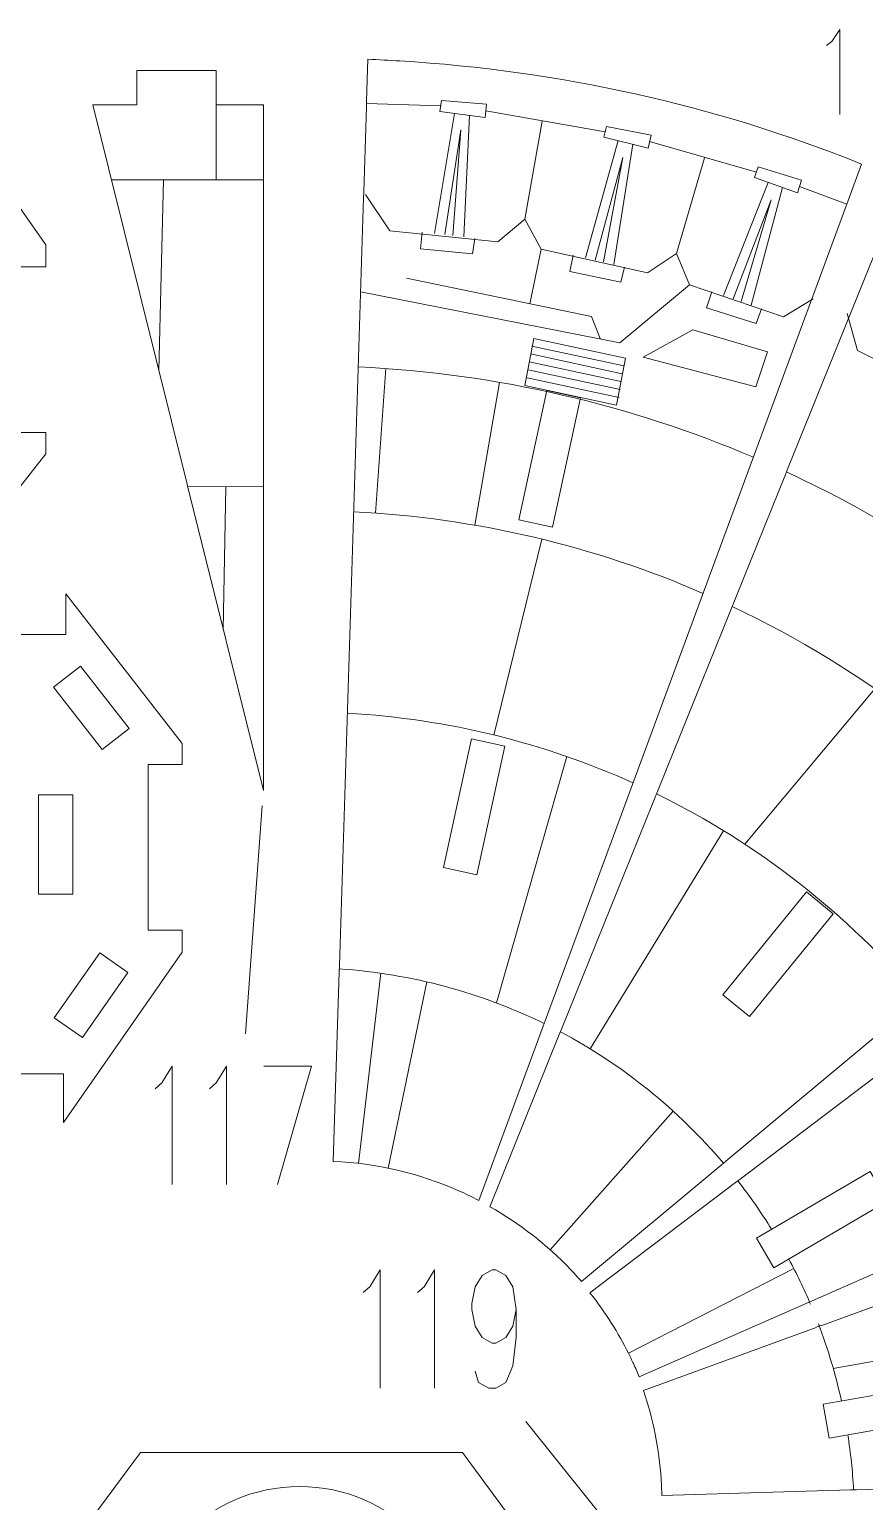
# Model space of a CAD drawing. Header units: millimetres. Extents: x -182 to 184, y -139 to 138.
# Drawn here: x 19.5 to 99.9, y -3.8 to 137.8 of the extents above; entities that cross this region are included whole.
import ezdxf

# ---------------------------------------------------------------- set-up
doc = ezdxf.new("R2010")
doc.units = ezdxf.units.MM
doc.header["$MEASUREMENT"] = 0
doc.layers.add('Layer 1', color=7, linetype='Continuous')

msp = doc.modelspace()

# ---------------------------------------------------------------- linework, layer by layer
at = {"layer": 'Layer 1', "color": 1, "lineweight": 9}
for points, knots in [([(96.2469, 136.2355), (96.2469, 136.2355), (96.756, 136.6217), (96.756, 136.6217), (96.756, 136.6217), (96.756, 136.6217), (97.5275, 137.7921), (97.5275, 137.7921), (97.5275, 137.7921), (97.5275, 137.7921), (97.5275, 129.5997), (97.5275, 129.5997)], [0, 0, 0, 0, 0.25, 0.25, 0.25, 0.25, 0.5, 0.5, 0.5, 0.5, 1, 1, 1, 1]), ([(59.0401, 129.9048), (59.0401, 129.9048), (59.1814, 130.9631), (59.1814, 130.9631), (59.1814, 130.9631), (59.1814, 130.9631), (63.5161, 130.588), (63.5161, 130.588), (63.5161, 130.588), (63.5161, 130.588), (63.3922, 129.3233), (63.3922, 129.3233), (63.3922, 129.3233), (63.3922, 129.3233), (59.0401, 129.9048), (59.0401, 129.9048)], [0, 0, 0, 0, 0.2, 0.2, 0.2, 0.2, 0.4, 0.4, 0.4, 0.4, 0.6, 0.6, 0.6, 0.6, 1, 1, 1, 1]), ([(74.8278, 127.4335), (74.8278, 127.4335), (75.0843, 128.4699), (75.0843, 128.4699), (75.0843, 128.4699), (75.0843, 128.4699), (79.3517, 127.6218), (79.3517, 127.6218), (79.3517, 127.6218), (79.3517, 127.6218), (79.0899, 126.3783), (79.0899, 126.3783), (79.0899, 126.3783), (79.0899, 126.3783), (74.8278, 127.4335), (74.8278, 127.4335)], [0, 0, 0, 0, 0.2, 0.2, 0.2, 0.2, 0.4, 0.4, 0.4, 0.4, 0.6, 0.6, 0.6, 0.6, 1, 1, 1, 1]), ([(89.3055, 123.5554), (89.3055, 123.5554), (89.6672, 124.5599), (89.6672, 124.5599), (89.6672, 124.5599), (89.6672, 124.5599), (93.8248, 123.2773), (93.8248, 123.2773), (93.8248, 123.2773), (93.8248, 123.2773), (93.4365, 122.0673), (93.4365, 122.0673), (93.4365, 122.0673), (93.4365, 122.0673), (89.3055, 123.5554), (89.3055, 123.5554)], [0, 0, 0, 0, 0.2, 0.2, 0.2, 0.2, 0.4, 0.4, 0.4, 0.4, 0.6, 0.6, 0.6, 0.6, 1, 1, 1, 1]), ([(62.3878, 117.6951), (62.3878, 117.6951), (62.1836, 116.2122), (62.1836, 116.2122), (62.1836, 116.2122), (62.1836, 116.2122), (57.1853, 116.6811), (57.1853, 116.6811), (57.1853, 116.6811), (57.1853, 116.6811), (57.3404, 118.2818), (57.3404, 118.2818)], [0, 0, 0, 0, 0.25, 0.25, 0.25, 0.25, 0.5, 0.5, 0.5, 0.5, 1, 1, 1, 1]), ([(76.8166, 114.9304), (76.8166, 114.9304), (76.4509, 113.4788), (76.4509, 113.4788), (76.4509, 113.4788), (76.4509, 113.4788), (71.5342, 114.4929), (71.5342, 114.4929), (71.5342, 114.4929), (71.5342, 114.4929), (71.8639, 116.0669), (71.8639, 116.0669)], [0, 0, 0, 0, 0.25, 0.25, 0.25, 0.25, 0.5, 0.5, 0.5, 0.5, 1, 1, 1, 1]), ([(89.9976, 110.914), (89.9976, 110.914), (89.4846, 109.5077), (89.4846, 109.5077), (89.4846, 109.5077), (89.4846, 109.5077), (84.6983, 111.0221), (84.6983, 111.0221), (84.6983, 111.0221), (84.6983, 111.0221), (85.1881, 112.5539), (85.1881, 112.5539)], [0, 0, 0, 0, 0.25, 0.25, 0.25, 0.25, 0.5, 0.5, 0.5, 0.5, 1, 1, 1, 1]), ([(83.3745, 108.9039), (83.3745, 108.9039), (90.5444, 106.7849), (90.5444, 106.7849), (90.5444, 106.7849), (90.5444, 106.7849), (89.4299, 103.4017), (89.4299, 103.4017), (89.4299, 103.4017), (89.4299, 103.4017), (78.5907, 106.2535), (78.5907, 106.2535), (78.5907, 106.2535), (78.5907, 106.2535), (83.3745, 108.9039), (83.3745, 108.9039)], [0, 0, 0, 0, 0.2, 0.2, 0.2, 0.2, 0.4, 0.4, 0.4, 0.4, 0.6, 0.6, 0.6, 0.6, 1, 1, 1, 1]), ([(31.6323, 35.8834), (31.6323, 35.8834), (32.2902, 36.4371), (32.2902, 36.4371), (32.2902, 36.4371), (32.2902, 36.4371), (33.2722, 38.0656), (33.2722, 38.0656), (33.2722, 38.0656), (33.2722, 38.0656), (33.2722, 26.6662), (33.2722, 26.6662)], [0, 0, 0, 0, 0.25, 0.25, 0.25, 0.25, 0.5, 0.5, 0.5, 0.5, 1, 1, 1, 1]), ([(36.8662, 35.8834), (36.8662, 35.8834), (37.5241, 36.4371), (37.5241, 36.4371), (37.5241, 36.4371), (37.5241, 36.4371), (38.506, 38.0656), (38.506, 38.0656), (38.506, 38.0656), (38.506, 38.0656), (38.506, 26.6662), (38.506, 26.6662)], [0, 0, 0, 0, 0.25, 0.25, 0.25, 0.25, 0.5, 0.5, 0.5, 0.5, 1, 1, 1, 1]), ([(42.1099, 38.0656), (42.1099, 38.0656), (46.6858, 38.0656), (46.6858, 38.0656), (46.6858, 38.0656), (46.6858, 38.0656), (43.4159, 26.6662), (43.4159, 26.6662)], [0, 0, 0, 0, 0.33333333, 0.33333333, 0.33333333, 0.33333333, 1, 1, 1, 1]), ([(51.6416, 16.2825), (51.6416, 16.2825), (52.2995, 16.8362), (52.2995, 16.8362), (52.2995, 16.8362), (52.2995, 16.8362), (53.2815, 18.4647), (53.2815, 18.4647), (53.2815, 18.4647), (53.2815, 18.4647), (53.2815, 7.0651), (53.2815, 7.0651)], [0, 0, 0, 0, 0.25, 0.25, 0.25, 0.25, 0.5, 0.5, 0.5, 0.5, 1, 1, 1, 1]), ([(56.8755, 16.2825), (56.8755, 16.2825), (57.5334, 16.8362), (57.5334, 16.8362), (57.5334, 16.8362), (57.5334, 16.8362), (58.5153, 18.4647), (58.5153, 18.4647), (58.5153, 18.4647), (58.5153, 18.4647), (58.5153, 7.0651), (58.5153, 7.0651)], [0, 0, 0, 0, 0.25, 0.25, 0.25, 0.25, 0.5, 0.5, 0.5, 0.5, 1, 1, 1, 1]), ([(66.3711, 14.654), (66.3711, 14.654), (66.047, 13.0255), (66.047, 13.0255), (66.047, 13.0255), (66.047, 13.0255), (65.3891, 11.9507), (65.3891, 11.9507), (65.3891, 11.9507), (65.3891, 11.9507), (64.4071, 11.397), (64.4071, 11.397), (64.4071, 11.397), (64.4071, 11.397), (64.0831, 11.397), (64.0831, 11.397), (64.0831, 11.397), (64.0831, 11.397), (63.1011, 11.9507), (63.1011, 11.9507), (63.1011, 11.9507), (63.1011, 11.9507), (62.4432, 13.0255), (62.4432, 13.0255), (62.4432, 13.0255), (62.4432, 13.0255), (62.1192, 14.654), (62.1192, 14.654), (62.1192, 14.654), (62.1192, 14.654), (62.1192, 15.2076), (62.1192, 15.2076), (62.1192, 15.2076), (62.1192, 15.2076), (62.4432, 16.8362), (62.4432, 16.8362), (62.4432, 16.8362), (62.4432, 16.8362), (63.1011, 17.9109), (63.1011, 17.9109), (63.1011, 17.9109), (63.1011, 17.9109), (64.0831, 18.4647), (64.0831, 18.4647), (64.0831, 18.4647), (64.0831, 18.4647), (64.4071, 18.4647), (64.4071, 18.4647), (64.4071, 18.4647), (64.4071, 18.4647), (65.3891, 17.9109), (65.3891, 17.9109), (65.3891, 17.9109), (65.3891, 17.9109), (66.047, 16.8362), (66.047, 16.8362), (66.047, 16.8362), (66.047, 16.8362), (66.3711, 14.654), (66.3711, 14.654), (66.3711, 14.654), (66.3711, 14.654), (66.3711, 11.9507), (66.3711, 11.9507), (66.3711, 11.9507), (66.3711, 11.9507), (66.047, 9.2311), (66.047, 9.2311), (66.047, 9.2311), (66.047, 9.2311), (65.3891, 7.6026), (65.3891, 7.6026), (65.3891, 7.6026), (65.3891, 7.6026), (64.4071, 7.0651), (64.4071, 7.0651), (64.4071, 7.0651), (64.4071, 7.0651), (63.7493, 7.0651), (63.7493, 7.0651), (63.7493, 7.0651), (63.7493, 7.0651), (62.7673, 7.6026), (62.7673, 7.6026), (62.7673, 7.6026), (62.7673, 7.6026), (62.4432, 8.6937), (62.4432, 8.6937)], [0, 0, 0, 0, 0.04347826, 0.04347826, 0.04347826, 0.04347826, 0.08695652, 0.08695652, 0.08695652, 0.08695652, 0.13043478, 0.13043478, 0.13043478, 0.13043478, 0.17391304, 0.17391304, 0.17391304, 0.17391304, 0.2173913, 0.2173913, 0.2173913, 0.2173913, 0.26086957, 0.26086957, 0.26086957, 0.26086957, 0.30434783, 0.30434783, 0.30434783, 0.30434783, 0.34782609, 0.34782609, 0.34782609, 0.34782609, 0.39130435, 0.39130435, 0.39130435, 0.39130435, 0.43478261, 0.43478261, 0.43478261, 0.43478261, 0.47826087, 0.47826087, 0.47826087, 0.47826087, 0.52173913, 0.52173913, 0.52173913, 0.52173913, 0.56521739, 0.56521739, 0.56521739, 0.56521739, 0.60869565, 0.60869565, 0.60869565, 0.60869565, 0.65217391, 0.65217391, 0.65217391, 0.65217391, 0.69565217, 0.69565217, 0.69565217, 0.69565217, 0.73913043, 0.73913043, 0.73913043, 0.73913043, 0.7826087, 0.7826087, 0.7826087, 0.7826087, 0.82608696, 0.82608696, 0.82608696, 0.82608696, 0.86956522, 0.86956522, 0.86956522, 0.86956522, 0.91304348, 0.91304348, 0.91304348, 0.91304348, 1, 1, 1, 1]), ([(67.3192, 3.8763), (67.3192, 3.8763), (76.6326, -7.7653), (76.6326, -7.7653), (76.6326, -7.7653), (76.6326, -7.7653), (109.9947, -7.8283), (109.9947, -7.8283)], [0, 0, 0, 0, 0.33333333, 0.33333333, 0.33333333, 0.33333333, 1, 1, 1, 1]), ([(45.5543, -2.3951), (54.2757, -2.3951), (61.3459, -9.4653), (61.3459, -18.1867), (61.3459, -18.1867), (61.3459, -26.9081), (54.2757, -33.9783), (45.5543, -33.9783), (45.5543, -33.9783), (36.8329, -33.9783), (29.7627, -26.9081), (29.7627, -18.1867), (29.7627, -18.1867), (29.7627, -9.4653), (36.8329, -2.3951), (45.5543, -2.3951)], [0, 0, 0, 0, 0.2, 0.2, 0.2, 0.2, 0.4, 0.4, 0.4, 0.4, 0.6, 0.6, 0.6, 0.6, 1, 1, 1, 1])]:
    msp.add_open_spline(points, degree=3, knots=knots, dxfattribs=at)
at = {"layer": 'Layer 1', "lineweight": 9}
for points, knots in [([(98.293, 121.2487), (98.293, 121.2487), (99.6167, 124.83), (99.6167, 124.83), (99.6167, 124.83), (85.4492, 130.5595), (70.4513, 133.8253), (55.199, 134.7612), (55.199, 134.7612), (54.1692, 134.8206), (53.1385, 134.8787), (52.1068, 134.9189), (52.1068, 134.9189), (52.1068, 134.9189), (51.9818, 130.9391), (51.9818, 130.9391)], [0, 0, 0, 0, 0.2, 0.2, 0.2, 0.2, 0.4, 0.4, 0.4, 0.4, 0.6, 0.6, 0.6, 0.6, 1, 1, 1, 1]), ([(3.3919, 87.1866), (3.3919, 87.1866), (3.3919, 86.5033), (3.3919, 86.5033), (3.3919, 86.5033), (3.3919, 86.5033), (9.6212, 86.5033), (9.6212, 86.5033), (9.6212, 86.5033), (9.6212, 86.5033), (9.6212, 82.5806), (9.6212, 82.5806), (9.6212, 82.5806), (9.6212, 82.5806), (9.8434, 82.5806), (9.8434, 82.5806), (9.8434, 82.5806), (9.8434, 82.5806), (21.1411, 96.9748), (21.1411, 96.9748), (21.1411, 96.9748), (21.1411, 96.9748), (21.1411, 99.0103), (21.1411, 99.0103), (21.1411, 99.0103), (21.1411, 99.0103), (17.8463, 99.0103), (17.8463, 99.0103), (17.8463, 99.0103), (17.8463, 99.0103), (17.8463, 114.9457), (17.8463, 114.9457), (17.8463, 114.9457), (17.8463, 114.9457), (21.1411, 114.9457), (21.1411, 114.9457), (21.1411, 114.9457), (21.1411, 114.9457), (21.1411, 117.0638), (21.1411, 117.0638), (21.1411, 117.0638), (21.1411, 117.0638), (9.6212, 133.4456), (9.6212, 133.4456), (9.6212, 133.4456), (9.6212, 133.4456), (9.6212, 128.7665), (9.6212, 128.7665), (9.6212, 128.7665), (9.6212, 128.7665), (3.3919, 128.7665), (3.3919, 128.7665), (3.3919, 128.7665), (3.3919, 128.7665), (3.3919, 127.8864), (3.3919, 127.8864)], [0, 0, 0, 0, 0.06666667, 0.06666667, 0.06666667, 0.06666667, 0.13333333, 0.13333333, 0.13333333, 0.13333333, 0.2, 0.2, 0.2, 0.2, 0.26666667, 0.26666667, 0.26666667, 0.26666667, 0.33333333, 0.33333333, 0.33333333, 0.33333333, 0.4, 0.4, 0.4, 0.4, 0.46666667, 0.46666667, 0.46666667, 0.46666667, 0.53333333, 0.53333333, 0.53333333, 0.53333333, 0.6, 0.6, 0.6, 0.6, 0.66666667, 0.66666667, 0.66666667, 0.66666667, 0.73333333, 0.73333333, 0.73333333, 0.73333333, 0.8, 0.8, 0.8, 0.8, 0.86666667, 0.86666667, 0.86666667, 0.86666667, 1, 1, 1, 1]), ([(37.5076, 132.4579), (37.5076, 132.4579), (37.5076, 133.8278), (37.5076, 133.8278), (37.5076, 133.8278), (37.5076, 133.8278), (29.8876, 133.8278), (29.8876, 133.8278), (29.8876, 133.8278), (29.8876, 133.8278), (29.8876, 132.4579), (29.8876, 132.4579)], [0, 0, 0, 0, 0.25, 0.25, 0.25, 0.25, 0.5, 0.5, 0.5, 0.5, 1, 1, 1, 1]), ([(29.8876, 131.8957), (29.8876, 131.8957), (29.8876, 130.5258), (29.8876, 130.5258), (29.8876, 130.5258), (29.8876, 130.5258), (25.651, 130.5258), (25.651, 130.5258), (25.651, 130.5258), (25.651, 130.5258), (34.7308, 94.0291), (34.7308, 94.0291)], [0, 0, 0, 0, 0.25, 0.25, 0.25, 0.25, 0.5, 0.5, 0.5, 0.5, 1, 1, 1, 1]), ([(42.0624, 98.8461), (42.0624, 98.8461), (42.0624, 130.5258), (42.0624, 130.5258), (42.0624, 130.5258), (42.0624, 130.5258), (37.5076, 130.5258), (37.5076, 130.5258), (37.5076, 130.5258), (37.5076, 130.5258), (37.5076, 131.8957), (37.5076, 131.8957)], [0, 0, 0, 0, 0.25, 0.25, 0.25, 0.25, 0.5, 0.5, 0.5, 0.5, 1, 1, 1, 1]), ([(69.861, 89.9088), (69.861, 89.9088), (66.6345, 90.6086), (66.6345, 90.6086), (66.6345, 90.6086), (66.6345, 90.6086), (69.3312, 103.0414), (69.3312, 103.0414), (69.3312, 103.0414), (69.3312, 103.0414), (72.5576, 102.3416), (72.5576, 102.3416), (72.5576, 102.3416), (72.5576, 102.3416), (69.861, 89.9088), (69.861, 89.9088)], [0, 0, 0, 0, 0.2, 0.2, 0.2, 0.2, 0.4, 0.4, 0.4, 0.4, 0.6, 0.6, 0.6, 0.6, 1, 1, 1, 1]), ([(34.8666, 93.4834), (34.8666, 93.4834), (42.0624, 64.5594), (42.0624, 64.5594), (42.0624, 64.5594), (42.0624, 64.5594), (42.0624, 98.2839), (42.0624, 98.2839)], [0, 0, 0, 0, 0.33333333, 0.33333333, 0.33333333, 0.33333333, 1, 1, 1, 1]), ([(17.0595, 38.5685), (17.0595, 38.5685), (17.0595, 37.3079), (17.0595, 37.3079), (17.0595, 37.3079), (17.0595, 37.3079), (22.8336, 37.3079), (22.8336, 37.3079), (22.8336, 37.3079), (22.8336, 37.3079), (22.8336, 32.6288), (22.8336, 32.6288), (22.8336, 32.6288), (22.8336, 32.6288), (34.2494, 49.0106), (34.2494, 49.0106), (34.2494, 49.0106), (34.2494, 49.0106), (34.2494, 51.1287), (34.2494, 51.1287), (34.2494, 51.1287), (34.2494, 51.1287), (30.985, 51.1287), (30.985, 51.1287), (30.985, 51.1287), (30.985, 51.1287), (30.985, 57.5112), (30.985, 57.5112), (30.985, 57.5112), (30.985, 57.5112), (30.985, 67.0641), (30.985, 67.0641), (30.985, 67.0641), (30.985, 67.0641), (34.2494, 67.0641), (34.2494, 67.0641), (34.2494, 67.0641), (34.2494, 67.0641), (34.2494, 69.0996), (34.2494, 69.0996), (34.2494, 69.0996), (34.2494, 69.0996), (23.0538, 83.4938), (23.0538, 83.4938), (23.0538, 83.4938), (23.0538, 83.4938), (23.0538, 79.5711), (23.0538, 79.5711), (23.0538, 79.5711), (23.0538, 79.5711), (17.0595, 79.5711), (17.0595, 79.5711), (17.0595, 79.5711), (17.0595, 79.5711), (17.0595, 78.7878), (17.0595, 78.7878)], [0, 0, 0, 0, 0.06666667, 0.06666667, 0.06666667, 0.06666667, 0.13333333, 0.13333333, 0.13333333, 0.13333333, 0.2, 0.2, 0.2, 0.2, 0.26666667, 0.26666667, 0.26666667, 0.26666667, 0.33333333, 0.33333333, 0.33333333, 0.33333333, 0.4, 0.4, 0.4, 0.4, 0.46666667, 0.46666667, 0.46666667, 0.46666667, 0.53333333, 0.53333333, 0.53333333, 0.53333333, 0.6, 0.6, 0.6, 0.6, 0.66666667, 0.66666667, 0.66666667, 0.66666667, 0.73333333, 0.73333333, 0.73333333, 0.73333333, 0.8, 0.8, 0.8, 0.8, 0.86666667, 0.86666667, 0.86666667, 0.86666667, 1, 1, 1, 1]), ([(26.552, 68.5055), (26.552, 68.5055), (21.8586, 74.5085), (21.8586, 74.5085), (21.8586, 74.5085), (21.8586, 74.5085), (24.4599, 76.5423), (24.4599, 76.5423), (24.4599, 76.5423), (24.4599, 76.5423), (29.1533, 70.5393), (29.1533, 70.5393), (29.1533, 70.5393), (29.1533, 70.5393), (26.552, 68.5055), (26.552, 68.5055)], [0, 0, 0, 0, 0.2, 0.2, 0.2, 0.2, 0.4, 0.4, 0.4, 0.4, 0.6, 0.6, 0.6, 0.6, 1, 1, 1, 1]), ([(62.6061, 56.4589), (62.6061, 56.4589), (59.3796, 57.1587), (59.3796, 57.1587), (59.3796, 57.1587), (59.3796, 57.1587), (62.0668, 69.5483), (62.0668, 69.5483), (62.0668, 69.5483), (62.0668, 69.5483), (65.2933, 68.8485), (65.2933, 68.8485), (65.2933, 68.8485), (65.2933, 68.8485), (62.6061, 56.4589), (62.6061, 56.4589)], [0, 0, 0, 0, 0.2, 0.2, 0.2, 0.2, 0.4, 0.4, 0.4, 0.4, 0.6, 0.6, 0.6, 0.6, 1, 1, 1, 1]), ([(23.7204, 64.1493), (23.7204, 64.1493), (23.7204, 54.601), (23.7204, 54.601), (23.7204, 54.601), (23.7204, 54.601), (20.4184, 54.601), (20.4184, 54.601), (20.4184, 54.601), (20.4184, 54.601), (20.4184, 64.1493), (20.4184, 64.1493), (20.4184, 64.1493), (20.4184, 64.1493), (23.7204, 64.1493), (23.7204, 64.1493)], [0, 0, 0, 0, 0.2, 0.2, 0.2, 0.2, 0.4, 0.4, 0.4, 0.4, 0.6, 0.6, 0.6, 0.6, 1, 1, 1, 1]), ([(88.836, 42.8314), (88.836, 42.8314), (86.2579, 44.9286), (86.2579, 44.9286), (86.2579, 44.9286), (86.2579, 44.9286), (94.2983, 54.8126), (94.2983, 54.8126), (94.2983, 54.8126), (94.2983, 54.8126), (96.8763, 52.7155), (96.8763, 52.7155), (96.8763, 52.7155), (96.8763, 52.7155), (88.836, 42.8314), (88.836, 42.8314)], [0, 0, 0, 0, 0.2, 0.2, 0.2, 0.2, 0.4, 0.4, 0.4, 0.4, 0.6, 0.6, 0.6, 0.6, 1, 1, 1, 1]), ([(29.0239, 47.0486), (29.0239, 47.0486), (24.6456, 40.812), (24.6456, 40.812), (24.6456, 40.812), (24.6456, 40.812), (21.9431, 42.7092), (21.9431, 42.7092), (21.9431, 42.7092), (21.9431, 42.7092), (26.3213, 48.9458), (26.3213, 48.9458), (26.3213, 48.9458), (26.3213, 48.9458), (29.0239, 47.0486), (29.0239, 47.0486)], [0, 0, 0, 0, 0.2, 0.2, 0.2, 0.2, 0.4, 0.4, 0.4, 0.4, 0.6, 0.6, 0.6, 0.6, 1, 1, 1, 1]), ([(68.9628, 41.8935), (68.9628, 41.8935), (62.7715, 25.1425), (62.7715, 25.1425), (62.7715, 25.1425), (62.1393, 25.4548), (61.4979, 25.7932), (60.8484, 26.0673), (60.8484, 26.0673), (57.0424, 27.7502), (52.948, 28.7115), (48.7777, 28.8941)], [0, 0, 0, 0, 0.25, 0.25, 0.25, 0.25, 0.5, 0.5, 0.5, 0.5, 1, 1, 1, 1]), ([(86.1046, 28.5403), (86.1046, 28.5403), (72.6659, 17.3435), (72.6659, 17.3435), (72.6659, 17.3435), (72.3425, 17.7137), (71.9818, 18.1092), (71.6426, 18.4647), (71.6426, 18.4647), (69.3573, 20.8573), (66.7274, 22.9006), (63.8385, 24.5244)], [0, 0, 0, 0, 0.25, 0.25, 0.25, 0.25, 0.5, 0.5, 0.5, 0.5, 1, 1, 1, 1]), ([(91.1616, 18.6469), (91.1616, 18.6469), (89.489, 21.494), (89.489, 21.494), (89.489, 21.494), (89.489, 21.494), (100.4393, 27.9268), (100.4393, 27.9268), (100.4393, 27.9268), (100.4393, 27.9268), (102.1118, 25.0798), (102.1118, 25.0798), (102.1118, 25.0798), (102.1118, 25.0798), (91.1616, 18.6469), (91.1616, 18.6469)], [0, 0, 0, 0, 0.2, 0.2, 0.2, 0.2, 0.4, 0.4, 0.4, 0.4, 0.6, 0.6, 0.6, 0.6, 1, 1, 1, 1]), ([(94.3463, 15.2577), (94.3463, 15.2577), (78.2147, 8.1742), (78.2147, 8.1742), (78.2147, 8.1742), (78.0399, 8.5966), (77.8569, 9.0159), (77.6658, 9.431), (77.6658, 9.431), (77.5105, 9.7681), (77.3491, 10.1028), (77.1824, 10.4347)], [0, 0, 0, 0, 0.25, 0.25, 0.25, 0.25, 0.5, 0.5, 0.5, 0.5, 1, 1, 1, 1]), ([(96.4881, 2.2688), (96.4881, 2.2688), (95.9166, 5.5352), (95.9166, 5.5352), (95.9166, 5.5352), (95.9166, 5.5352), (108.4574, 7.7291), (108.4574, 7.7291), (108.4574, 7.7291), (108.4574, 7.7291), (109.0288, 4.4627), (109.0288, 4.4627), (109.0288, 4.4627), (109.0288, 4.4627), (96.4881, 2.2688), (96.4881, 2.2688)], [0, 0, 0, 0, 0.2, 0.2, 0.2, 0.2, 0.4, 0.4, 0.4, 0.4, 0.6, 0.6, 0.6, 0.6, 1, 1, 1, 1]), ([(98.5606, -2.7087), (98.5606, -2.7087), (80.3906, -3.2385), (80.3906, -3.2385), (80.3906, -3.2385), (80.3802, -2.7189), (80.3594, -2.1997), (80.3283, -1.6814), (80.3283, -1.6814), (80.1351, 1.2213), (79.5649, 4.0896), (78.6307, 6.8491)], [0, 0, 0, 0, 0.25, 0.25, 0.25, 0.25, 0.5, 0.5, 0.5, 0.5, 1, 1, 1, 1]), ([(67.9165, -9.5503), (67.9165, -9.5503), (67.9165, -8.2196), (67.9165, -8.2196), (67.9165, -8.2196), (67.9165, -8.2196), (61.1994, 0.8918), (61.1994, 0.8918), (61.1994, 0.8918), (61.1994, 0.8918), (30.2227, 0.8918), (30.2227, 0.8918), (30.2227, 0.8918), (30.2227, 0.8918), (23.1921, -8.6448), (23.1921, -8.6448), (23.1921, -8.6448), (23.1921, -8.6448), (23.1921, -9.5503), (23.1921, -9.5503)], [0, 0, 0, 0, 0.16666667, 0.16666667, 0.16666667, 0.16666667, 0.33333333, 0.33333333, 0.33333333, 0.33333333, 0.5, 0.5, 0.5, 0.5, 0.66666667, 0.66666667, 0.66666667, 0.66666667, 1, 1, 1, 1])]:
    msp.add_open_spline(points, degree=3, knots=knots, dxfattribs=at)
at = {"layer": 'Layer 1', "color": 1, "lineweight": 9}
for points in [[(29.8875, 131.8957), (29.8875, 131.8957), (29.8877, 132.4579), (29.8877, 132.4579)], [(37.5075, 131.8957), (37.5075, 131.8957), (37.5077, 132.4579), (37.5077, 132.4579)], [(51.9643, 130.3771), (51.9643, 130.3771), (51.9819, 130.9391), (51.9819, 130.9391)], [(58.5317, 118.161), (58.5317, 118.161), (60.4346, 129.7185), (60.4346, 129.7185)], [(61.88, 129.5253), (61.88, 129.5253), (61.3365, 117.8336), (61.3365, 117.8336)], [(73.0348, 115.8162), (73.0348, 115.8162), (76.1934, 127.0954), (76.1934, 127.0954)], [(77.609, 126.745), (77.609, 126.745), (75.7868, 115.1833), (75.7868, 115.1833)], [(51.6887, 121.6043), (51.6887, 121.6043), (51.7065, 122.1663), (51.7065, 122.1663)], [(86.327, 112.1841), (86.327, 112.1841), (90.6291, 123.0786), (90.6291, 123.0786)], [(92.0011, 122.5844), (92.0011, 122.5844), (88.9993, 111.2714), (88.9993, 111.2714)], [(98.0985, 120.7212), (98.0985, 120.7212), (98.2927, 121.2488), (98.2927, 121.2488)], [(54.2205, 118.4189), (54.2205, 118.4189), (64.628, 117.3717), (64.628, 117.3717)], [(68.7889, 116.6668), (68.7889, 116.6668), (79.0079, 114.3633), (79.0079, 114.3633)], [(83.0662, 113.2064), (83.0662, 113.2064), (92.0907, 110.138), (92.0907, 110.138)], [(94.6929, 111.5084), (94.6929, 111.5084), (94.8879, 112.0356), (94.8879, 112.0356)], [(68.0735, 108.0739), (68.0735, 108.0739), (67.2065, 103.5294), (67.2065, 103.5294)], [(99.2178, 106.9149), (99.2178, 106.9149), (107.4096, 102.7973), (107.4096, 102.7973)], [(76.9122, 106.1808), (76.9122, 106.1808), (76.0451, 101.6363), (76.0451, 101.6363)], [(42.0625, 98.2839), (42.0625, 98.2839), (42.0623, 98.8461), (42.0623, 98.8461)], [(92.2815, 94.965), (92.2815, 94.965), (92.4919, 95.4864), (92.4919, 95.4864)], [(34.8545, 93.4807), (34.8545, 93.4807), (34.7331, 94.0297), (34.7331, 94.0297)], [(40.3296, 41.1537), (40.3296, 41.1537), (41.9545, 63.1023), (41.9545, 63.1023)], [(49.3502, 47.1305), (49.3502, 47.1305), (49.368, 47.6925), (49.368, 47.6925)], [(68.9627, 41.8935), (68.9627, 41.8935), (69.1577, 42.4207), (69.1577, 42.4207)], [(70.5293, 41.0941), (70.5293, 41.0941), (70.7397, 41.6155), (70.7397, 41.6155)], [(86.1046, 28.5404), (86.1046, 28.5404), (86.5366, 28.9002), (86.5366, 28.9002)], [(87.4826, 26.846), (87.4826, 26.846), (87.9306, 27.1856), (87.9306, 27.1856)], [(94.3462, 15.2577), (94.3462, 15.2577), (94.861, 15.4837), (94.861, 15.4837)], [(95.2394, 12.9472), (95.2394, 12.9472), (95.7748, 13.1186), (95.7748, 13.1186)], [(98.5606, -2.7088), (98.5606, -2.7088), (99.1226, -2.6922), (99.1226, -2.6922)]]:
    msp.add_open_spline(points, degree=3, dxfattribs=at)
at = {"layer": 'Layer 1', "color": 5, "lineweight": 9}
for points in [[(37.5076, 130.5258), (37.5076, 130.5258), (37.5076, 123.3341), (37.5076, 123.3341)], [(59.1108, 130.434), (59.1108, 130.434), (51.9731, 130.6581), (51.9731, 130.6581)], [(74.9561, 127.9517), (74.9561, 127.9517), (63.4542, 129.9556), (63.4542, 129.9556)], [(68.8805, 128.9805), (68.8805, 128.9805), (67.2148, 119.5552), (67.2148, 119.5552)], [(89.4864, 124.0576), (89.4864, 124.0576), (79.2208, 127), (79.2208, 127)], [(84.5075, 125.4358), (84.5075, 125.4358), (81.8184, 116.25), (81.8184, 116.25)], [(27.4402, 123.3341), (27.4402, 123.3341), (42.0624, 123.3341), (42.0624, 123.3341)], [(32.4614, 123.3341), (32.4614, 123.3341), (32.0052, 104.9852), (32.0052, 104.9852)], [(51.8856, 121.9123), (51.8856, 121.9123), (54.2205, 118.4189), (54.2205, 118.4189)], [(93.6306, 122.6723), (93.6306, 122.6723), (98.1956, 120.985), (98.1956, 120.985)], [(68.7889, 116.6668), (68.7889, 116.6668), (67.6958, 111.4056), (67.6958, 111.4056)], [(94.9557, 111.872), (94.9557, 111.872), (92.0907, 110.138), (92.0907, 110.138)], [(98.219, 110.466), (98.219, 110.466), (99.2178, 106.9149), (99.2178, 106.9149)], [(68.0735, 108.0739), (68.0735, 108.0739), (76.9122, 106.1808), (76.9122, 106.1808)], [(67.743, 106.5679), (67.743, 106.5679), (76.5816, 104.6748), (76.5816, 104.6748)], [(67.9003, 107.3226), (67.9003, 107.3226), (76.7389, 105.4295), (76.7389, 105.4295)], [(51.1779, 105.3344), (64.6158, 104.6857), (77.4276, 101.6497), (89.1982, 96.6421)], [(53.8426, 105.174), (53.8426, 105.174), (52.8373, 91.264), (52.8373, 91.264)], [(67.54, 105.0346), (67.54, 105.0346), (76.3787, 103.1415), (76.3787, 103.1415)], [(67.6124, 105.8076), (67.6124, 105.8076), (76.451, 103.9145), (76.451, 103.9145)], [(64.7888, 103.8374), (64.7888, 103.8374), (62.4112, 90.0937), (62.4112, 90.0937)], [(67.2065, 103.5294), (67.2065, 103.5294), (76.0451, 101.6363), (76.0451, 101.6363)], [(67.4331, 104.2692), (67.4331, 104.2692), (76.2717, 102.3762), (76.2717, 102.3762)], [(92.3867, 95.2257), (107.2811, 88.3258), (120.3903, 78.2244), (130.8305, 65.8049)], [(42.0624, 93.8098), (42.0624, 93.8098), (34.7939, 93.7758), (34.7939, 93.7758)], [(38.4282, 93.7928), (38.4282, 93.7928), (38.2021, 80.0763), (38.2021, 80.0763)], [(50.7401, 91.393), (62.6355, 90.789), (73.9665, 88.0457), (84.3559, 83.5406)], [(68.8439, 88.7543), (68.8439, 88.7543), (64.2434, 69.9112), (64.2434, 69.9112)], [(87.1566, 82.2729), (99.9073, 76.2553), (111.1381, 67.5459), (120.1161, 56.8779)], [(100.8954, 74.355), (100.8954, 74.355), (88.3705, 59.4096), (88.3705, 59.4096)], [(50.1314, 72.0055), (59.8814, 71.4616), (69.1524, 69.122), (77.6185, 65.3121)], [(71.2492, 67.8451), (71.2492, 67.8451), (64.4808, 44.134), (64.4808, 44.134)], [(79.8794, 64.2504), (89.6515, 59.4679), (98.2733, 52.6967), (105.2171, 44.4643)], [(86.3361, 60.7009), (86.3361, 60.7009), (73.4837, 39.7276), (73.4837, 39.7276)], [(49.3591, 47.4115), (56.3881, 46.9379), (63.0429, 45.0986), (69.0602, 42.1571)], [(53.3649, 46.9895), (53.3649, 46.9895), (51.2167, 28.6978), (51.2167, 28.6978)], [(57.7706, 46.1647), (57.7706, 46.1647), (54.0733, 28.2364), (54.0733, 28.2364)], [(70.6345, 41.3548), (76.6387, 38.1676), (81.9598, 33.8638), (86.3206, 28.7203)], [(81.4802, 33.7285), (81.4802, 33.7285), (69.6475, 20.3876), (69.6475, 20.3876)], [(87.7066, 27.0158), (88.8694, 25.524), (89.9547, 23.9686), (90.9559, 22.3556)], [(77.1825, 10.4347), (77.1825, 10.4347), (93.0833, 18.5956), (93.0833, 18.5956)], [(92.6094, 19.4975), (93.3704, 18.0824), (94.0693, 16.6288), (94.7022, 15.1405)], [(95.4603, 13.2582), (96.3713, 10.8645), (97.1146, 8.3878), (97.6756, 5.8429)], [(96.8905, 8.9524), (96.8905, 8.9524), (121.1911, 13.2961), (121.1911, 13.2961)], [(98.2877, 2.5835), (98.5576, 0.8486), (98.7437, -0.9143), (98.8416, -2.7005)]]:
    msp.add_open_spline(points, degree=3, dxfattribs=at)
at = {"layer": 'Layer 1', "lineweight": 9}
for points in [[(51.9642, 130.3772), (51.9642, 130.3772), (51.7064, 122.1663), (51.7064, 122.1663)], [(51.6887, 121.6043), (51.6887, 121.6043), (49.3679, 47.6925), (49.3679, 47.6925)], [(94.8878, 112.0356), (94.8878, 112.0356), (98.0981, 120.7213), (98.0981, 120.7213)], [(102.0007, 119.0351), (102.0007, 119.0351), (92.492, 95.4863), (92.492, 95.4863)], [(69.1576, 42.4207), (69.1576, 42.4207), (94.6929, 111.5084), (94.6929, 111.5084)], [(92.2815, 94.965), (92.2815, 94.965), (70.7397, 41.6155), (70.7397, 41.6155)], [(86.5366, 28.9002), (86.5366, 28.9002), (130.6145, 65.6249), (130.6145, 65.6249)], [(133.6573, 61.8412), (133.6573, 61.8412), (87.9306, 27.1856), (87.9306, 27.1856)], [(49.3503, 47.1305), (49.3503, 47.1305), (48.7777, 28.8941), (48.7777, 28.8941)], [(70.5292, 41.0942), (70.5292, 41.0942), (63.8385, 24.5244), (63.8385, 24.5244)], [(94.861, 15.4837), (94.861, 15.4837), (147.4039, 38.5557), (147.4039, 38.5557)], [(149.7055, 32.8385), (149.7055, 32.8385), (95.775, 13.1181), (95.775, 13.1181)], [(87.4826, 26.846), (87.4826, 26.846), (73.4801, 16.2337), (73.4801, 16.2337)], [(75.5567, 13.3093), (74.917, 14.3205), (74.2238, 15.2968), (73.4801, 16.2337)], [(77.1824, 10.4347), (76.688, 11.419), (76.1455, 12.3782), (75.5567, 13.3092)], [(95.2465, 12.9249), (95.2465, 12.9249), (78.6307, 6.8491), (78.6307, 6.8491)], [(99.1226, -2.6923), (99.1226, -2.6923), (156.4782, -1.0193), (156.4782, -1.0193)]]:
    msp.add_open_spline(points, degree=3, dxfattribs=at)
at = {"layer": 'Layer 1', "color": 5, "lineweight": 9}
for points in [[(59.5044, 118.0543), (59.5044, 118.0543), (61.0653, 128.1451), (61.0653, 128.1451), (61.0653, 128.1451), (61.0653, 128.1451), (60.2977, 117.9619), (60.2977, 117.9619)], [(73.9899, 115.6035), (73.9899, 115.6035), (76.6478, 125.4624), (76.6478, 125.4624), (76.6478, 125.4624), (76.6478, 125.4624), (74.7683, 115.4247), (74.7683, 115.4247)], [(87.2552, 111.8743), (87.2552, 111.8743), (90.9131, 121.4074), (90.9131, 121.4074), (90.9131, 121.4074), (90.9131, 121.4074), (88.0111, 111.6163), (88.0111, 111.6163)], [(64.628, 117.3717), (64.628, 117.3717), (67.2148, 119.5553), (67.2148, 119.5553), (67.2148, 119.5553), (67.2148, 119.5553), (68.7888, 116.6669), (68.7888, 116.6669)], [(79.0078, 114.3633), (79.0078, 114.3633), (81.8184, 116.2501), (81.8184, 116.2501), (81.8184, 116.2501), (81.8184, 116.2501), (83.0662, 113.2065), (83.0662, 113.2065)], [(55.8254, 113.8718), (55.8254, 113.8718), (73.6399, 110.1707), (73.6399, 110.1707), (73.6399, 110.1707), (73.6399, 110.1707), (74.4467, 108.0488), (74.4467, 108.0488)], [(51.4046, 112.5539), (51.4046, 112.5539), (76.3631, 107.6549), (76.3631, 107.6549), (76.3631, 107.6549), (76.3631, 107.6549), (83.0662, 113.2064), (83.0662, 113.2064)]]:
    msp.add_open_spline(points, degree=3, knots=[0, 0, 0, 0, 0.33333333, 0.33333333, 0.33333333, 0.33333333, 1, 1, 1, 1], dxfattribs=at)

doc.saveas('drawing.dxf')
